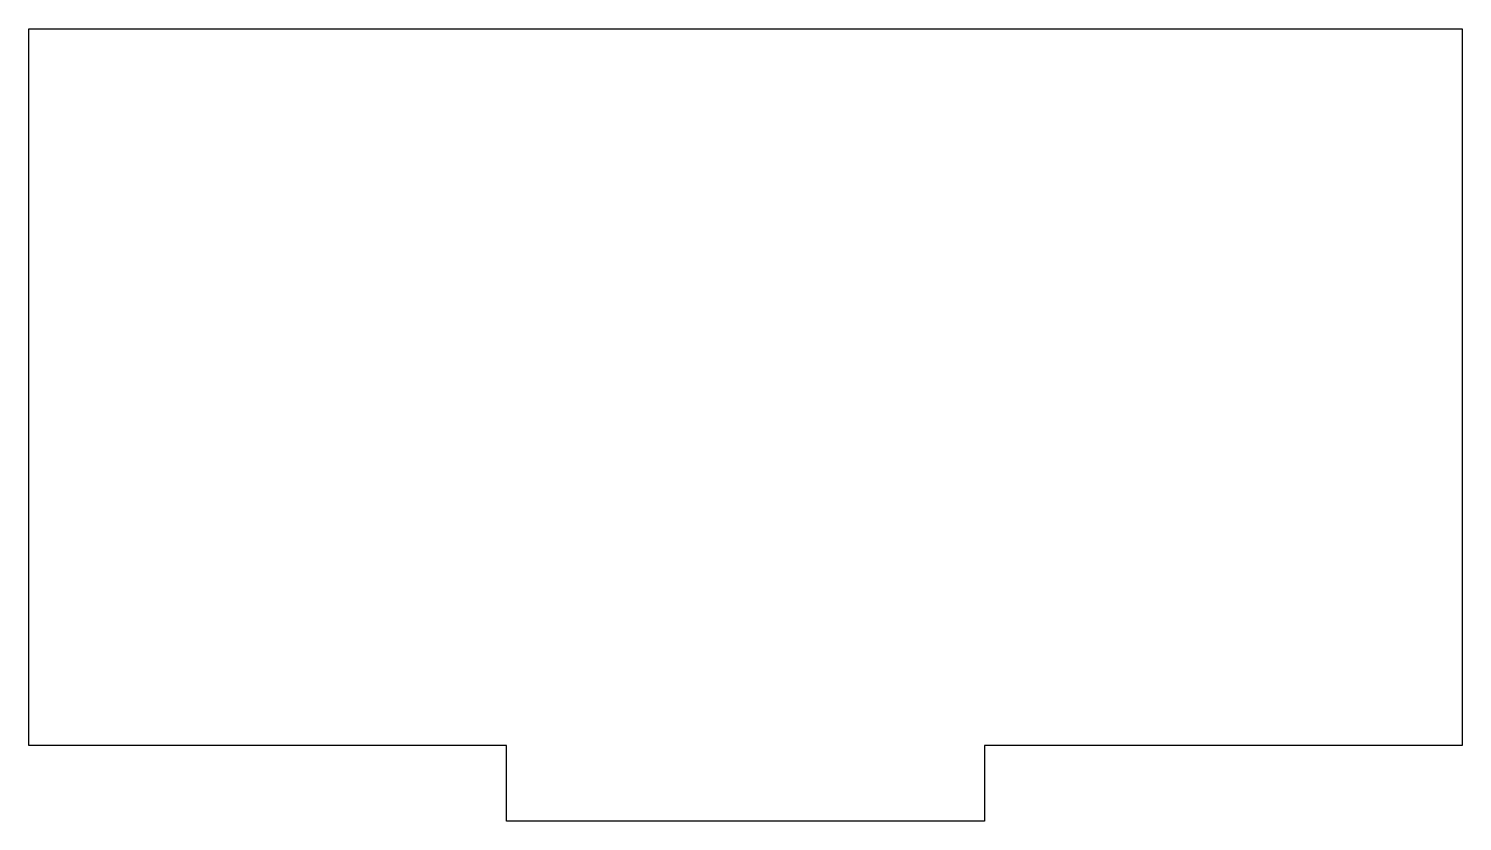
# Model space of a CAD drawing. Extents: x 0 to 60, y 0 to 33.2.
import ezdxf

# ---------------------------------------------------------------- set-up
doc = ezdxf.new("R2010")
doc.units = 0
doc.layers.add('CUT', color=7, linetype='Continuous')

msp = doc.modelspace()

# ---------------------------------------------------------------- linework, layer by layer
at = {"layer": 'CUT'}
for p, q in [((0, 33.175), (60, 33.175)), ((0, 3.175), (0, 33.175)), ((60, 33.175), (60, 3.175)), ((20, 3.175), (0, 3.175)), ((20, 0), (20, 3.175)), ((60, 3.175), (40, 3.175)), ((40, 3.175), (40, 0)), ((40, 0), (20, 0))]:
    msp.add_line(p, q, dxfattribs=at)

doc.saveas('drawing.dxf')
